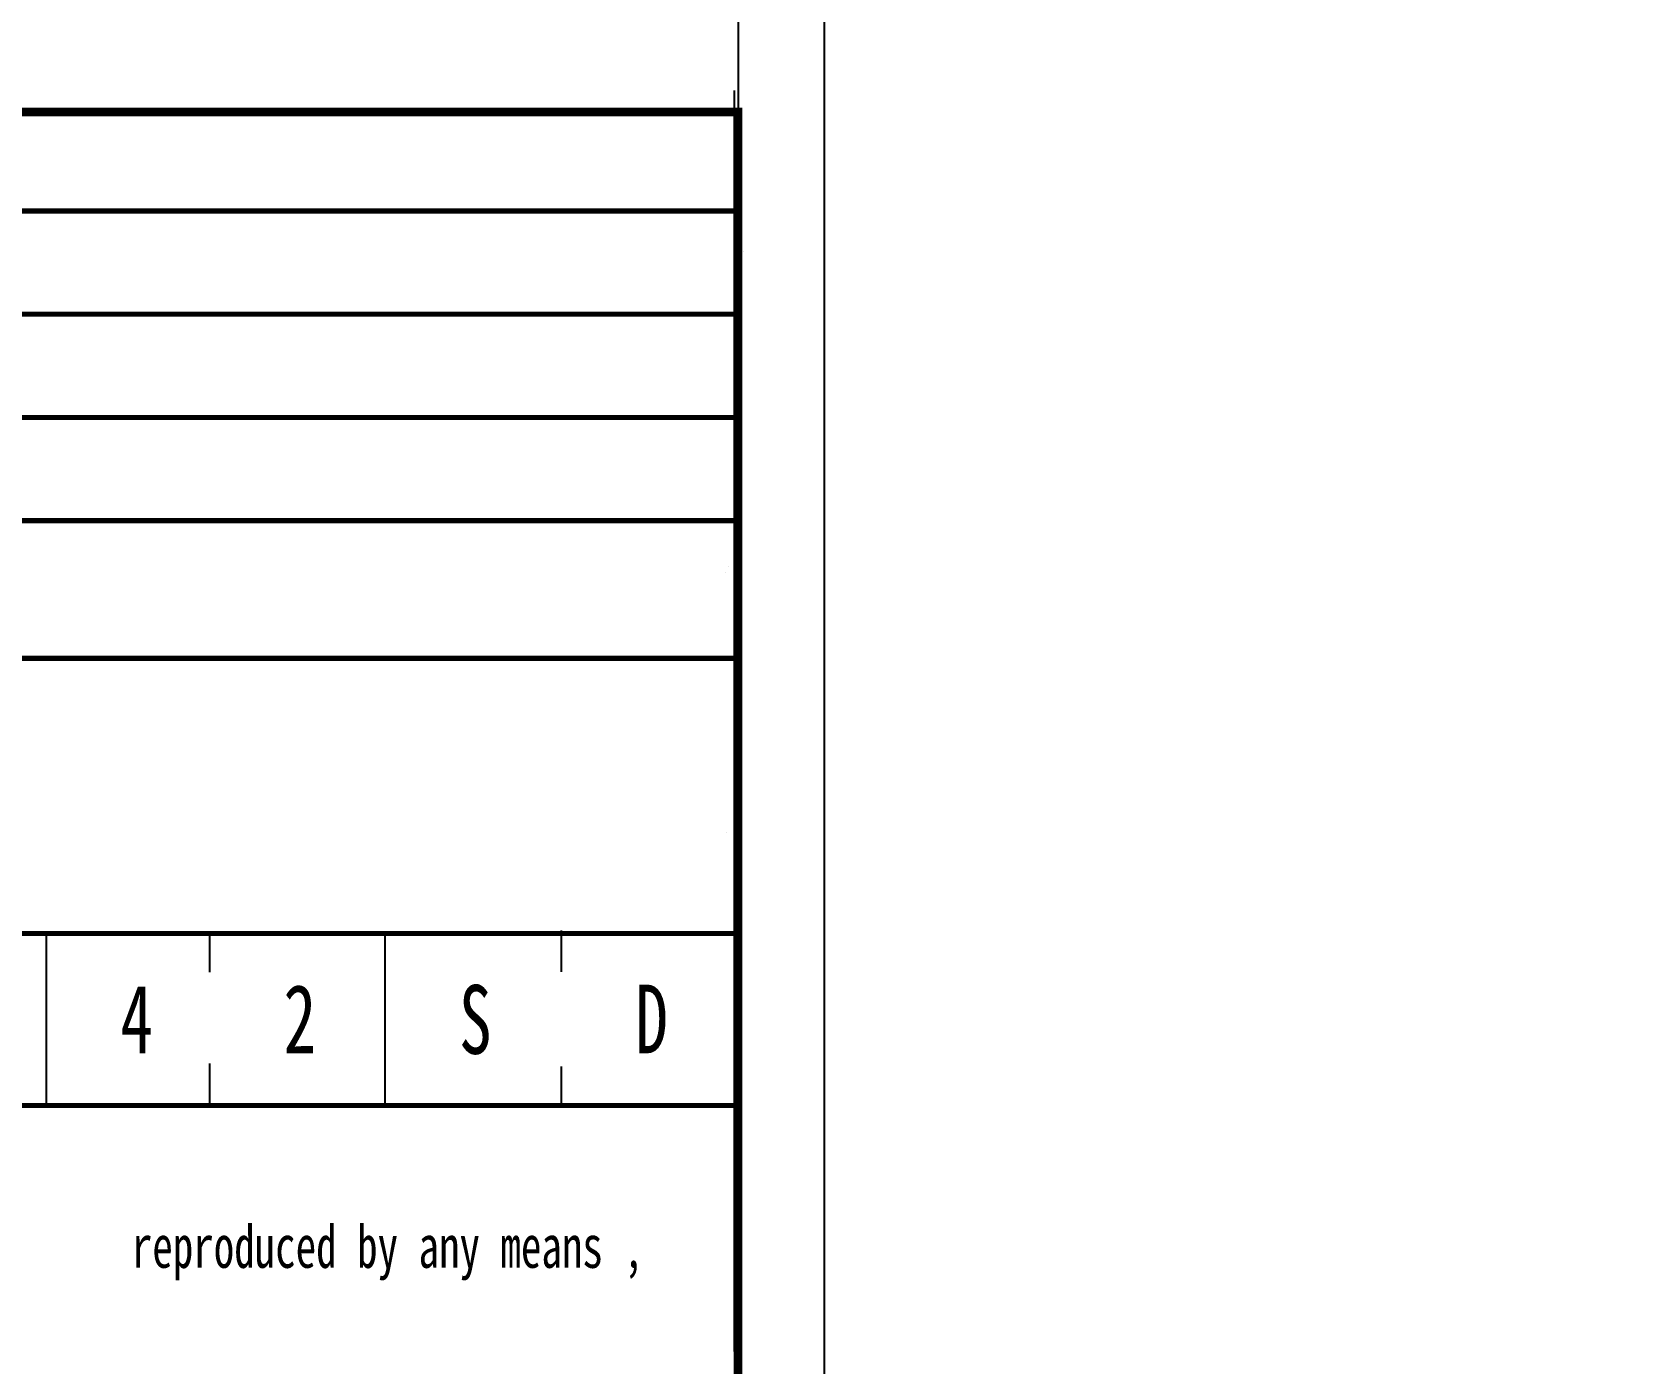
# Model space of a CAD drawing. Header units: inches. Extents: x 4934 to 30660, y -13734 to 3204.
# Drawn here: x 13133 to 17797, y -8447 to -4576 of the extents above; entities that cross this region are included whole.
import ezdxf

# ---------------------------------------------------------------- set-up
doc = ezdxf.new("R2010")
doc.units = ezdxf.units.IN
doc.header["$MEASUREMENT"] = 0
for name, color, linetype in [('1', 7, 'Continuous'), ('red', 1, 'Continuous'), ('TK', 7, 'Continuous')]:
    doc.layers.add(name, color=color, linetype=linetype)
doc.styles.get("Standard").update_dxf_attribs({"font": 'txt', "bigfont": 'gbcbig.shx'})
doc.styles.add('宋体', font='', dxfattribs={"width": 0.7})
doc.styles.get('宋体').set_extended_font_data('SimSun')
doc.dimstyles.new('Standard-yuanban', dxfattribs={"dimtxt": 800, "dimasz": 0.18, "dimexe": 0.18, "dimexo": 0.0625, "dimgap": 0.09, "dimtad": 0, "dimtih": 1, "dimtoh": 1, "dimdec": 4, "dimlfac": 0.02, "dimzin": 0, "dimdsep": 46, "dimtxsty": 'Standard', "dimcen": 0.09, "dimadec": 0, "dimazin": 0, "dimtfac": 1, "dimtdec": 4, "dimtofl": 0, "dimtmove": 0, "dimatfit": 3, "dimfxl": 1, "dimtolj": 1, "dimtzin": 0, "dimarcsym": 0})

# ---------------------------------------------------------------- blocks, each defined once
blk = doc.blocks.new('图签')
at = {"layer": '1'}
for p, q in [((-0.198, 59.709), (-0.198, 133.013)), ((0, 60.055), (0, 131.762)), ((-0.723, 105.013), (-0.723, 105.013)), ((-0.723, 105.013), (-0.723, 105.013)), ((-0.723, 105.013), (-0.723, 105.013)), ((-0.723, 105.013), (-0.723, 105.013)), ((-0.526, 105.359), (-0.526, 105.359)), ((-0.526, 105.359), (-0.526, 105.359)), ((-0.526, 105.359), (-0.526, 105.359)), ((-0.526, 105.359), (-0.526, 105.359)), ((-40.198, 74), (-40.198, 84)), ((-30.708, 81.753), (-30.708, 84)), ((-10.259, 81.763), (-10.259, 84.172)), ((-20.506, 73.94), (-20.506, 83.94)), ((-30.708, 74.093), (-30.708, 76.438)), ((-10.259, 74), (-10.259, 76.266)), ((-0.198, 74), (-180.198, 74))]:
    blk.add_line(p, q, dxfattribs=at)
at = {"layer": '1', "color": 7}
for p, q in [((0.338, 123.67), (0.338, 123.67)), ((0.338, 123.67), (0.338, 123.67)), ((0.338, 123.67), (0.338, 123.67)), ((0.338, 123.67), (0.338, 123.67)), ((-0.693, 89.896), (-0.693, 89.896)), ((-0.693, 89.896), (-0.693, 89.896)), ((-0.693, 89.896), (-0.693, 89.896)), ((-0.693, 89.896), (-0.693, 89.896))]:
    blk.add_line(p, q, dxfattribs=at)
at = {"layer": '1', "color": 7, "const_width": 0.5}
blk.add_lwpolyline([(-180, 0), (0, 0), (0, 131.762), (-180, 131.762)], close=True, dxfattribs=at)
at = {"layer": '1', "color": 7, "const_width": 0.3}
for points in [[(-180.198, 126), (-0.198, 126)], [(-180.198, 120), (-0.198, 120)], [(-180.198, 114), (-0.198, 114)], [(-180.198, 108), (-0.198, 108)], [(-180.198, 100), (-0.198, 100)], [(-180.198, 84), (-0.198, 84)], [(-180.198, 74), (-0.198, 74)], [(-180, 74), (0, 74)]]:
    blk.add_lwpolyline(points, dxfattribs=at)
at = {"linetype": 'Continuous', "char_height": 4, "attachment_point": 5, "style": '宋体'}
for s, insert in [('4', (-34.962, 79.033)), ('2', (-25.472, 79.033)), ('S', (-15.27, 78.973)), ('D', (-5.024, 79.033))]:
    blk.add_mtext_dynamic_manual_height_columns(s, width=5.7748, gutter_width=1, heights=[-4], dxfattribs=dict(at, insert=insert))
at = {"layer": '1', "color": 7, "ltscale": 0.8, "style": '宋体', "width": 0.7}
blk.add_text('reproduced by any means , ', height=2.5, dxfattribs=at).set_placement((-35.239, 64.565))
blk = doc.blocks.new('*U4')
blk.add_blockref('图签', (0, 0))
blk = doc.blocks.new('*D3')
at = {"color": 0, "lineweight": -2, "transparency": 16777216}
for p, q in [((15434.5, 3204.3), (28191.2, 3204.3)), ((28191, 3204.1), (28191, -3820.7)), ((28191, -11645.6), (28191, -4620.8)), ((15434.5, -11645.7), (28191.2, -11645.7))]:
    blk.add_line(p, q, dxfattribs=at)
at = {"color": 0, "transparency": 16777216}
for points in [[(28190.9, 3204.1), (28191, 3204.1), (28191, 3204.3)], [(28190.9, -11645.6), (28191, -11645.6), (28191, -11645.7)]]:
    blk.add_solid(points, dxfattribs=at)
at = {"layer": 'Defpoints', "color": 0, "transparency": 16777216}
for p in [(15434.4, 3204.3), (28191, 3204.3), (15434.4, -11645.7)]:
    blk.add_point(p, dxfattribs=at)
at = {"color": 0, "transparency": 16777216, "insert": (28191, -4220.7), "char_height": 800, "attachment_point": 5}
blk.add_mtext('\\A1;297.0000', dxfattribs=at)

msp = doc.modelspace()

# ---------------------------------------------------------------- linework, layer by layer
at = {"ltscale": 5}
msp.add_line((15434.44132, 3204.25363), (15434.44132, -11645.74637), dxfattribs=at)
at = {"layer": 'red', "ltscale": 10}
msp.add_line((15184.44132, 2954.25363), (15184.44132, -11395.74637), dxfattribs=at)
at = {"layer": 'TK'}
msp.add_lwpolyline([(4934.44132, 3204.25363), (15434.44132, 3204.25363), (15434.44132, -11645.74637), (4934.44132, -11645.74637)], close=True, dxfattribs=at)

# ---------------------------------------------------------------- block references
at = {"xscale": 50, "yscale": 50, "zscale": 50}
msp.add_blockref('*U4', (15184.44132, -11395.74637), dxfattribs=at)

# ---------------------------------------------------------------- dimensions: what is measured, and where the dimension line sits
dim = msp.add_linear_dim(base=(28190.97563, 3204.25363), p1=(15434.44132, -11645.74637), p2=(15434.44132, 3204.25363), angle=90, dimstyle='Standard-yuanban')
dim.commit()
dim.dimension.update_dxf_attribs({"geometry": '*D3', "text_midpoint": (28190.97563, -4220.74637)})

doc.saveas('drawing.dxf')
